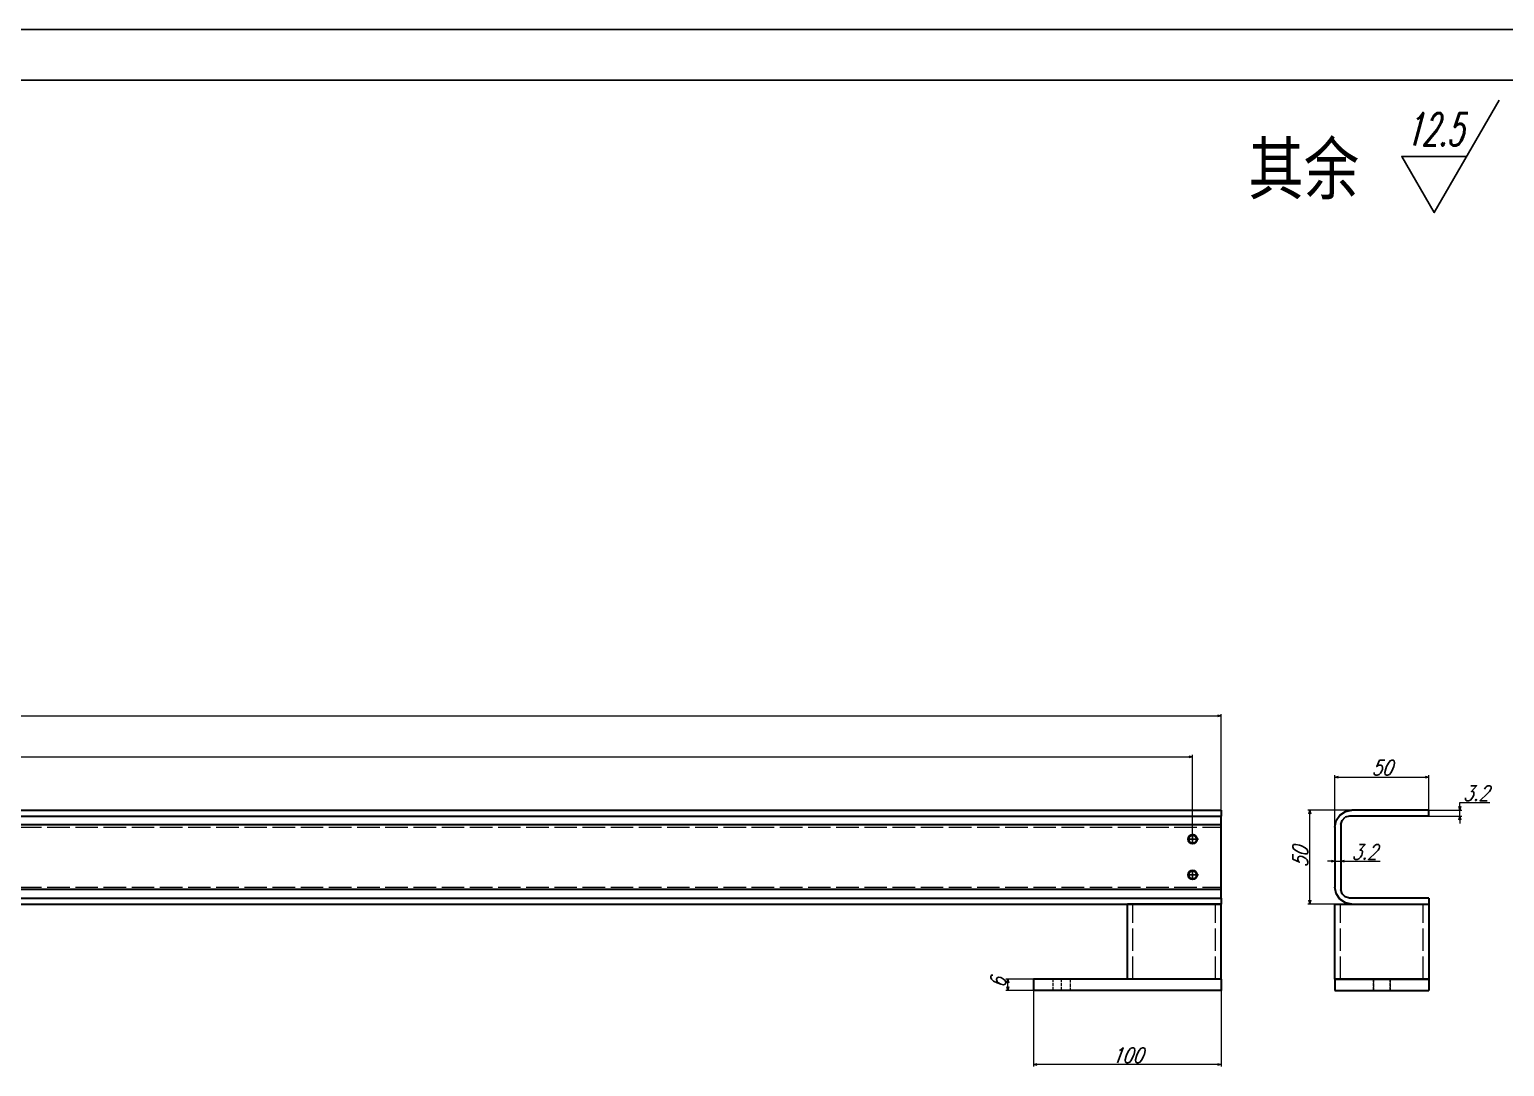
# Model space of a CAD drawing. Header units: millimetres. Extents: x -207971 to -130891, y -1492 to 21465.
# Drawn here: x -202213 to -201428, y 19980 to 20532 of the extents above; entities that cross this region are included whole.
import ezdxf
from ezdxf.enums import TextEntityAlignment as Align

# ---------------------------------------------------------------- set-up
doc = ezdxf.new("R2010")
doc.units = ezdxf.units.MM
doc.linetypes.add('DASHED', pattern=[15, 12, -3])
doc.layers.add('Dim', color=3, linetype='Continuous')
doc.layers.add('标注线', color=3, linetype='Continuous', lineweight=25)
doc.styles.add('DIM', font='romans.shx', dxfattribs={"width": 0.8, "oblique": 20, "bigfont": 'bigfont.shx'})
doc.styles.add('DIM_FONT', font='romans.shx', dxfattribs={"oblique": 15})
doc.styles.add('仿宋体', font='FSGB2312.ttf', dxfattribs={"width": 0.8, "height": 3.5})
doc.dimstyles.new('副本 KK4.0', dxfattribs={"dimtxt": 8, "dimasz": 2, "dimexe": 1, "dimexo": 0, "dimgap": 1, "dimtad": 1, "dimtoh": 1, "dimdec": 1, "dimdsep": 46, "dimtxsty": 'DIM', "dimblk": 'OPEN30', "dimcen": 0, "dimclrd": 3, "dimclre": 3, "dimclrt": 3, "dimazin": 2, "dimtfac": 1, "dimtdec": 1, "dimtmove": 0, "dimatfit": 3, "dimldrblk": 'OPEN30', "dimfxl": 0, "dimtolj": 1, "dimlwd": 20, "dimlwe": 20, "dimarcsym": 0})

# ---------------------------------------------------------------- blocks, each defined once
blk = doc.blocks.new('BZ-MQH')
for p, q in [((-213949.02, 20874.59), (-214275.72, 20874.59)), ((-213954.52, 20869.09), (-214270.22, 20869.09))]:
    blk.add_line(p, q)
at = {"layer": 'Dim', "ltscale": 2}
blk.add_lwpolyline([(-213959.94, 20860.83), (-213966.98, 20860.83), (-213963.46, 20854.73), (-213956.42, 20866.92)], dxfattribs=at)
at = {"layer": 'Dim', "ltscale": 2, "style": 'DIM_FONT', "oblique": 15, "width": 0.559478}
blk.add_text('12.5', height=3.52, dxfattribs=at).set_placement((-213966.6, 20862), (-213960.32, 20862), align=Align.FIT)
at = {"layer": 'Dim', "insert": (-213983.61, 20862.26), "char_height": 5.5, "width": 67.3601, "attachment_point": 1, "style": '仿宋体'}
blk.add_mtext('其余', dxfattribs=at)
blk = doc.blocks.new('_Open30')
at = {"color": 0, "linetype": 'ByBlock', "lineweight": -2}
for p, q in [((-1, 0.27), (0, 0)), ((0, 0), (-1, -0.27)), ((0, 0), (-1, 0))]:
    blk.add_line(p, q, dxfattribs=at)
blk = doc.blocks.new('*D188')
at = {"layer": 'Defpoints', "color": 0, "transparency": 16777216}
for p in [(-201593.96, 20144.55), (-202908.46, 20118.67), (-201593.96, 20100.62)]:
    blk.add_point(p, dxfattribs=at)
at = {"layer": '标注线', "color": 3, "lineweight": 20, "transparency": 16777216}
for p, q in [((-202908.46, 20118.67), (-202908.46, 20145.55)), ((-202906.46, 20144.55), (-201595.96, 20144.55)), ((-201593.96, 20100.62), (-201593.96, 20145.55))]:
    blk.add_line(p, q, dxfattribs=at)
at = {"layer": '标注线', "color": 3, "lineweight": 20, "transparency": 16777216, "xscale": 2, "yscale": 2, "zscale": 2, "rotation": 180}
blk.add_blockref('_Open30', (-202908.46, 20144.55), dxfattribs=at)
at = {"layer": '标注线', "color": 3, "lineweight": 20, "transparency": 16777216, "xscale": 2, "yscale": 2, "zscale": 2}
blk.add_blockref('_Open30', (-201593.96, 20144.55), dxfattribs=at)
at = {"layer": '标注线', "color": 3, "transparency": 16777216, "insert": (-202251.21, 20149.55), "char_height": 8, "attachment_point": 5, "style": 'DIM'}
blk.add_mtext('\\A1;1314.5', dxfattribs=at)
blk = doc.blocks.new('*D190')
at = {"layer": 'Defpoints', "color": 0, "transparency": 16777216}
for p in [(-201578.71, 20166.28), (-202923.71, 20123.8), (-201578.71, 20082.8)]:
    blk.add_point(p, dxfattribs=at)
at = {"layer": '标注线', "color": 3, "lineweight": 20, "transparency": 16777216}
for p, q in [((-202923.71, 20123.8), (-202923.71, 20167.28)), ((-202921.71, 20166.28), (-201580.71, 20166.28)), ((-201578.71, 20082.8), (-201578.71, 20167.28))]:
    blk.add_line(p, q, dxfattribs=at)
at = {"layer": '标注线', "color": 3, "lineweight": 20, "transparency": 16777216, "xscale": 2, "yscale": 2, "zscale": 2, "rotation": 180}
blk.add_blockref('_Open30', (-202923.71, 20166.28), dxfattribs=at)
at = {"layer": '标注线', "color": 3, "lineweight": 20, "transparency": 16777216, "xscale": 2, "yscale": 2, "zscale": 2}
blk.add_blockref('_Open30', (-201578.71, 20166.28), dxfattribs=at)
at = {"layer": '标注线', "color": 3, "transparency": 16777216, "insert": (-202251.21, 20171.28), "char_height": 8, "attachment_point": 5, "style": 'DIM'}
blk.add_mtext('\\A1;1345', dxfattribs=at)
blk = doc.blocks.new('*D202')
at = {"layer": 'Defpoints', "color": 0, "transparency": 16777216}
for p in [(-201468.24, 20133.69), (-201468.24, 20112.92), (-201518.24, 20102.87)]:
    blk.add_point(p, dxfattribs=at)
at = {"layer": '标注线', "color": 3, "lineweight": 20, "transparency": 16777216}
for p, q in [((-201518.24, 20102.87), (-201518.24, 20134.69)), ((-201516.24, 20133.69), (-201470.24, 20133.69)), ((-201468.24, 20112.92), (-201468.24, 20134.69))]:
    blk.add_line(p, q, dxfattribs=at)
at = {"layer": '标注线', "color": 3, "lineweight": 20, "transparency": 16777216, "xscale": 2, "yscale": 2, "zscale": 2, "rotation": 180}
blk.add_blockref('_Open30', (-201518.24, 20133.69), dxfattribs=at)
at = {"layer": '标注线', "color": 3, "lineweight": 20, "transparency": 16777216, "xscale": 2, "yscale": 2, "zscale": 2}
blk.add_blockref('_Open30', (-201468.24, 20133.69), dxfattribs=at)
at = {"layer": '标注线', "color": 3, "transparency": 16777216, "insert": (-201493.24, 20138.69), "char_height": 8, "attachment_point": 5, "style": 'DIM'}
blk.add_mtext('\\A1;50', dxfattribs=at)
blk = doc.blocks.new('*D203')
at = {"layer": 'Defpoints', "color": 0, "transparency": 16777216}
for p in [(-201531.58, 20116.12), (-201498.97, 20116.12), (-201498.97, 20066.12)]:
    blk.add_point(p, dxfattribs=at)
at = {"layer": '标注线', "color": 3, "lineweight": 20, "transparency": 16777216}
for p, q in [((-201498.97, 20116.12), (-201532.58, 20116.12)), ((-201531.58, 20068.12), (-201531.58, 20114.12)), ((-201498.97, 20066.12), (-201532.58, 20066.12))]:
    blk.add_line(p, q, dxfattribs=at)
at = {"layer": '标注线', "color": 3, "lineweight": 20, "transparency": 16777216, "xscale": 2, "yscale": 2, "zscale": 2}
for p, rotation in [((-201531.58, 20116.12), 90), ((-201531.58, 20066.12), 270)]:
    blk.add_blockref('_Open30', p, dxfattribs=dict(at, rotation=rotation))
at = {"layer": '标注线', "color": 3, "transparency": 16777216, "insert": (-201536.58, 20091.12), "char_height": 8, "attachment_point": 5, "rotation": 90, "style": 'DIM'}
blk.add_mtext('\\A1;50', dxfattribs=at)
blk = doc.blocks.new('*D204')
at = {"layer": 'Defpoints', "color": 0, "transparency": 16777216}
for p in [(-201472.27, 20116.12), (-201451.71, 20116.12), (-201472.27, 20112.92)]:
    blk.add_point(p, dxfattribs=at)
at = {"layer": '标注线', "color": 3, "lineweight": 20, "transparency": 16777216}
for p, q in [((-201472.27, 20116.12), (-201450.71, 20116.12)), ((-201451.71, 20118.12), (-201451.71, 20120.12)), ((-201451.71, 20120.12), (-201435.8, 20120.12)), ((-201451.71, 20112.92), (-201451.71, 20116.12)), ((-201472.27, 20112.92), (-201450.71, 20112.92)), ((-201451.71, 20110.92), (-201451.71, 20108.92))]:
    blk.add_line(p, q, dxfattribs=at)
at = {"layer": '标注线', "color": 3, "lineweight": 20, "transparency": 16777216, "xscale": 2, "yscale": 2, "zscale": 2}
for p, rotation in [((-201451.71, 20116.12), 270), ((-201451.71, 20112.92), 90)]:
    blk.add_blockref('_Open30', p, dxfattribs=dict(at, rotation=rotation))
at = {"layer": '标注线', "color": 3, "transparency": 16777216, "insert": (-201443.26, 20125.12), "char_height": 8, "attachment_point": 5, "style": 'DIM'}
blk.add_mtext('\\A1;3.2', dxfattribs=at)
blk = doc.blocks.new('*D205')
at = {"layer": 'Defpoints', "color": 0, "transparency": 16777216}
for p in [(-201518.24, 20094.55), (-201515.04, 20094.55), (-201515.04, 20088.88)]:
    blk.add_point(p, dxfattribs=at)
at = {"layer": '标注线', "color": 3, "lineweight": 20, "transparency": 16777216}
for p, q in [((-201518.24, 20094.55), (-201518.24, 20087.88)), ((-201515.04, 20094.55), (-201515.04, 20087.88)), ((-201520.24, 20088.88), (-201522.24, 20088.88)), ((-201518.24, 20088.88), (-201515.04, 20088.88)), ((-201513.04, 20088.88), (-201494.13, 20088.88))]:
    blk.add_line(p, q, dxfattribs=at)
at = {"layer": '标注线', "color": 3, "lineweight": 20, "transparency": 16777216, "xscale": 2, "yscale": 2, "zscale": 2}
blk.add_blockref('_Open30', (-201518.24, 20088.88), dxfattribs=at)
at = {"layer": '标注线', "color": 3, "lineweight": 20, "transparency": 16777216, "xscale": 2, "yscale": 2, "zscale": 2, "rotation": 180}
blk.add_blockref('_Open30', (-201515.04, 20088.88), dxfattribs=at)
at = {"layer": '标注线', "color": 3, "transparency": 16777216, "insert": (-201502.58, 20093.88), "char_height": 8, "attachment_point": 5, "style": 'DIM'}
blk.add_mtext('\\A1;3.2', dxfattribs=at)
blk = doc.blocks.new('*D206')
at = {"layer": 'Defpoints', "color": 0, "transparency": 16777216}
for p in [(-201678.71, 20020.12), (-201578.71, 20020.12), (-201678.71, 19980.62)]:
    blk.add_point(p, dxfattribs=at)
at = {"layer": '标注线', "color": 3, "lineweight": 20, "transparency": 16777216}
for p, q in [((-201678.71, 20020.12), (-201678.71, 19979.62)), ((-201578.71, 20020.12), (-201578.71, 19979.62)), ((-201580.71, 19980.62), (-201676.71, 19980.62))]:
    blk.add_line(p, q, dxfattribs=at)
at = {"layer": '标注线', "color": 3, "lineweight": 20, "transparency": 16777216, "xscale": 2, "yscale": 2, "zscale": 2, "rotation": 180}
blk.add_blockref('_Open30', (-201678.71, 19980.62), dxfattribs=at)
at = {"layer": '标注线', "color": 3, "lineweight": 20, "transparency": 16777216, "xscale": 2, "yscale": 2, "zscale": 2}
blk.add_blockref('_Open30', (-201578.71, 19980.62), dxfattribs=at)
at = {"layer": '标注线', "color": 3, "transparency": 16777216, "insert": (-201628.71, 19985.62), "char_height": 8, "attachment_point": 5, "style": 'DIM'}
blk.add_mtext('\\A1;100', dxfattribs=at)
blk = doc.blocks.new('*D207')
at = {"layer": 'Defpoints', "color": 0, "transparency": 16777216}
for p in [(-201692.42, 20026.12), (-201675.83, 20026.12), (-201675.83, 20020.12)]:
    blk.add_point(p, dxfattribs=at)
at = {"layer": '标注线', "color": 3, "lineweight": 20, "transparency": 16777216}
for p, q in [((-201675.83, 20026.12), (-201693.42, 20026.12)), ((-201692.42, 20022.12), (-201692.42, 20024.12)), ((-201675.83, 20020.12), (-201693.42, 20020.12))]:
    blk.add_line(p, q, dxfattribs=at)
at = {"layer": '标注线', "color": 3, "lineweight": 20, "transparency": 16777216, "xscale": 2, "yscale": 2, "zscale": 2}
for p, rotation in [((-201692.42, 20026.12), 90), ((-201692.42, 20020.12), 270)]:
    blk.add_blockref('_Open30', p, dxfattribs=dict(at, rotation=rotation))
at = {"layer": '标注线', "color": 3, "transparency": 16777216, "insert": (-201697.42, 20024.12), "char_height": 8, "attachment_point": 5, "rotation": 90, "style": 'DIM'}
blk.add_mtext('\\A1;6', dxfattribs=at)

msp = doc.modelspace()

# ---------------------------------------------------------------- linework, layer by layer
at = {"color": 7, "lineweight": 35}
for p, q in [((-202923.714, 20116.121), (-201578.714, 20116.121)), ((-201578.714, 20116.121), (-201578.714, 20112.922)), ((-201512.68, 20115.436), (-201509.237, 20116.121)), ((-201468.237, 20116.121), (-201509.237, 20116.121)), ((-201468.237, 20112.922), (-201468.237, 20116.121)), ((-202923.714, 20112.922), (-201578.714, 20112.922)), ((-202923.714, 20108.422), (-201578.714, 20108.422)), ((-201578.714, 20112.319), (-201578.714, 20112.922)), ((-201578.714, 20110.672), (-201578.714, 20112.319)), ((-201578.714, 20108.422), (-201578.714, 20110.672)), ((-201578.714, 20073.822), (-201578.714, 20108.422)), ((-201518.237, 20107.121), (-201517.551, 20110.566)), ((-201517.551, 20110.566), (-201515.6, 20113.485)), ((-201515.6, 20113.485), (-201512.68, 20115.436)), ((-201515.035, 20108.422), (-201514.432, 20110.672)), ((-201515.035, 20108.422), (-201515.035, 20073.821)), ((-201514.432, 20110.672), (-201512.785, 20112.319)), ((-201510.535, 20112.922), (-201512.785, 20112.319)), ((-201468.237, 20112.922), (-201510.535, 20112.922)), ((-201518.237, 20107.121), (-201518.237, 20075.121)), ((-201578.714, 20073.822), (-202923.714, 20073.821)), ((-202923.714, 20069.321), (-201578.714, 20069.322)), ((-201578.714, 20071.572), (-201578.714, 20073.822)), ((-201578.714, 20069.924), (-201578.714, 20071.572)), ((-201578.714, 20069.322), (-201578.714, 20069.924)), ((-201578.714, 20069.322), (-201578.714, 20066.121)), ((-201517.551, 20071.677), (-201518.237, 20075.121)), ((-201515.6, 20068.758), (-201517.551, 20071.677)), ((-201512.68, 20066.807), (-201515.6, 20068.758)), ((-201514.432, 20071.571), (-201515.035, 20073.821)), ((-201512.785, 20069.924), (-201514.432, 20071.571)), ((-201510.535, 20069.321), (-201512.785, 20069.924)), ((-201468.237, 20069.321), (-201510.535, 20069.321)), ((-201468.237, 20069.321), (-201468.237, 20066.121)), ((-202923.714, 20066.121), (-201578.714, 20066.121)), ((-201578.714, 20066.121), (-201628.714, 20066.121)), ((-201628.714, 20026.121), (-201628.714, 20066.121)), ((-201578.714, 20026.121), (-201578.714, 20066.121)), ((-201518.237, 20066.121), (-201468.237, 20066.121)), ((-201518.237, 20026.121), (-201518.237, 20066.121)), ((-201509.237, 20066.121), (-201512.68, 20066.807)), ((-201509.237, 20066.121), (-201468.237, 20066.121)), ((-201468.237, 20066.121), (-201468.237, 20026.121)), ((-201678.714, 20026.121), (-201678.714, 20020.121)), ((-201578.714, 20026.121), (-201678.714, 20026.121)), ((-201578.714, 20026.121), (-201628.714, 20026.121)), ((-201578.714, 20026.121), (-201578.714, 20020.121)), ((-201518.237, 20026.122), (-201468.237, 20026.122)), ((-201518.237, 20026.122), (-201518.237, 20020.122)), ((-201468.237, 20026.121), (-201518.237, 20026.121)), ((-201468.237, 20026.122), (-201468.237, 20020.122)), ((-201578.714, 20020.121), (-201678.714, 20020.121)), ((-201518.237, 20020.122), (-201468.237, 20020.122))]:
    msp.add_line(p, q, dxfattribs=at)
at = {"color": 2, "linetype": 'DASHED', "lineweight": 13}
for p, q in [((-202923.714, 20107.121), (-201578.714, 20107.121)), ((-202923.714, 20075.121), (-201578.714, 20075.121)), ((-201625.714, 20026.121), (-201625.714, 20066.121)), ((-201581.714, 20026.121), (-201581.714, 20066.121)), ((-201468.237, 20066.121), (-201518.237, 20066.121)), ((-201518.237, 20026.121), (-201518.237, 20066.121)), ((-201515.237, 20026.121), (-201515.237, 20066.121)), ((-201515.237, 20026.121), (-201515.237, 20066.121)), ((-201471.237, 20026.121), (-201471.237, 20066.121)), ((-201471.237, 20026.121), (-201471.237, 20066.121)), ((-201468.237, 20026.121), (-201468.237, 20066.121)), ((-201468.237, 20026.121), (-201518.237, 20026.121)), ((-201518.237, 20026.121), (-201468.237, 20026.121)), ((-201518.237, 20020.121), (-201468.237, 20020.121))]:
    msp.add_line(p, q, dxfattribs=at)
at = {"color": 2, "linetype": 'DASHED', "lineweight": 13, "ltscale": 0.15}
for p, q in [((-201668.214, 20020.121), (-201668.214, 20026.121)), ((-201663.714, 20020.121), (-201663.714, 20026.121)), ((-201659.214, 20026.121), (-201659.214, 20020.121)), ((-201518.237, 20026.121), (-201518.237, 20020.121)), ((-201497.737, 20020.122), (-201497.737, 20026.122)), ((-201497.737, 20026.121), (-201497.737, 20020.121)), ((-201488.737, 20026.122), (-201488.737, 20020.122)), ((-201488.737, 20020.121), (-201488.737, 20026.121)), ((-201468.237, 20026.121), (-201468.237, 20020.121))]:
    msp.add_line(p, q, dxfattribs=at)
at = {"layer": '标注线', "color": 2}
for p, q in [((-201596.214, 20100.622), (-201590.855, 20100.622)), ((-201593.964, 20103.621), (-201593.964, 20098.805)), ((-201596.214, 20081.622), (-201590.855, 20081.622)), ((-201593.964, 20084.03), (-201593.964, 20079.214))]:
    msp.add_line(p, q, dxfattribs=at)
for centre, radius in [((-201593.964, 20100.622), 2.5), ((-201593.964, 20100.622), 2), ((-201593.964, 20081.622), 2.5), ((-201593.964, 20081.622), 2)]:
    msp.add_circle(centre, radius, dxfattribs=at)

# ---------------------------------------------------------------- block references
at = {"xscale": 4.909090908942744, "yscale": 4.909090909088263, "zscale": 4.909090909107234}
msp.add_blockref('BZ-MQH', (848900.729, -81943.546), dxfattribs=at)

# ---------------------------------------------------------------- dimensions: what is measured, and where the dimension line sits
at = {"layer": '标注线', "color": 2}
for base, p1, p2, picture, middle in [((-201578.714, 20166.283), (-202923.714, 20123.804), (-201578.714, 20082.797), '*D190', (-202251.214, 20171.283)), ((-201593.964, 20144.55), (-202908.464, 20118.67), (-201593.964, 20100.622), '*D188', (-202251.214, 20149.55)), ((-201468.237, 20133.691), (-201518.237, 20102.868), (-201468.237, 20112.922), '*D202', (-201493.237, 20138.691)), ((-201515.035, 20088.885), (-201518.237, 20094.553), (-201515.035, 20094.553), '*D205', (-201502.582, 20093.885)), ((-201678.714, 19980.615), (-201578.714, 20020.121), (-201678.714, 20020.121), '*D206', (-201628.714, 19985.615))]:
    dim = msp.add_linear_dim(base=base, p1=p1, p2=p2, dimstyle='副本 KK4.0', dxfattribs=at)
    dim.commit()
    dim.dimension.update_dxf_attribs({"geometry": picture, "text_midpoint": middle})
for base, p1, p2, picture, middle in [((-201451.71, 20116.121), (-201472.269, 20112.922), (-201472.269, 20116.121), '*D204', (-201443.257, 20125.121)), ((-201531.583, 20116.121), (-201498.972, 20066.121), (-201498.972, 20116.121), '*D203', (-201536.583, 20091.121))]:
    dim = msp.add_linear_dim(base=base, p1=p1, p2=p2, angle=90, dimstyle='副本 KK4.0', dxfattribs=at)
    dim.commit()
    dim.dimension.update_dxf_attribs({"geometry": picture, "text_midpoint": middle})
dim = msp.add_linear_dim(base=(-201692.416, 20026.121), p1=(-201675.826, 20020.121), p2=(-201675.826, 20026.121), angle=90, dimstyle='副本 KK4.0', dxfattribs=at)
dim.commit()
dim.dimension.update_dxf_attribs({"geometry": '*D207', "text_midpoint": (-201692.416, 20024.121), "dimtype": 160})

doc.saveas('drawing.dxf')
